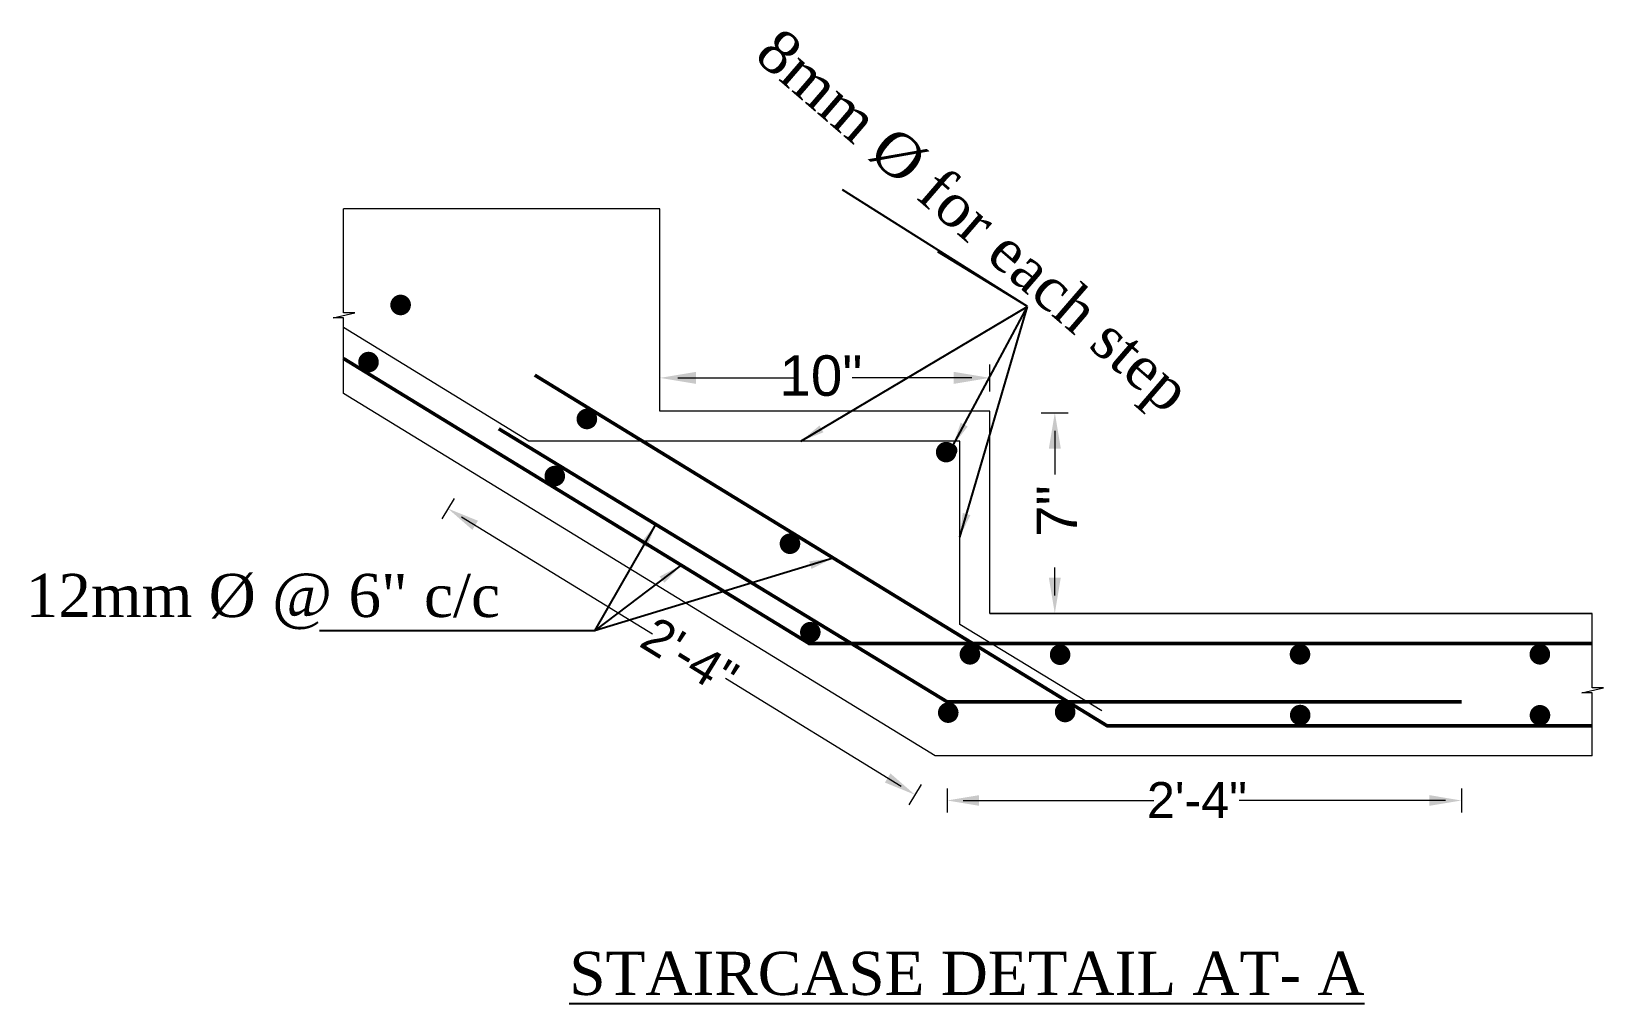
# Model space of a CAD drawing. Header units: inches. Extents: x 334224 to 340955, y 74691 to 79424.
# Drawn here: x 339646 to 340039.2, y 75348.7 to 75591.9 of the extents above; entities that cross this region are included whole.
import ezdxf

# ---------------------------------------------------------------- set-up
doc = ezdxf.new("R2010")
doc.units = ezdxf.units.IN
doc.header["$MEASUREMENT"] = 0
for name, color, linetype, lineweight in [('0.00', 1, 'Continuous', 0), ('0.13', 2, 'Continuous', 13), ('0.18', 3, 'Continuous', 18), ('0.25', 31, 'Continuous', 18), ('0.50', 6, 'Continuous', 50), ('6ELEV', 2, 'Continuous', 25), ('door window', 2, 'Continuous', 25), ('HA', 252, 'Continuous', 15), ('Wall', 20, 'Continuous', 35)]:
    doc.layers.add(name, color=color, linetype=linetype, lineweight=lineweight)
doc.styles.add('dim', font='ARIALN.TTF')
doc.styles.add('RIMAL', font='times.ttf', dxfattribs={"height": 8})
doc.styles.get("Standard").update_dxf_attribs({"font": 'arial.ttf', "height": 9})
doc.dimstyles.new('small', dxfattribs={"dimtxt": 8, "dimasz": 6, "dimexe": 3, "dimexo": 3, "dimgap": 1.5, "dimtad": 1, "dimdec": 4, "dimrnd": 1, "dimzin": 0, "dimdsep": 46, "dimlunit": 4, "dimtxsty": 'dim', "dimcen": 0.0625, "dimclrd": 256, "dimclre": 256, "dimclrt": 256, "dimadec": 0, "dimazin": 0, "dimtfac": 1, "dimtdec": 4, "dimtmove": 1, "dimatfit": 3, "dimfxl": 0, "dimfrac": 2, "dimtolj": 1, "dimtzin": 0, "dimarcsym": 0})

# ---------------------------------------------------------------- blocks, each defined once
blk = doc.blocks.new('A$C69531516')
at = {"layer": '0.00'}
for points in [[(78.66, 155.45), (78.66, 174.38), (76.03, 174.38), (81.48, 175.65), (78.66, 175.65), (78.66, 201.66)], [(390.97, 64.78), (390.97, 80.57), (388.34, 80.57), (393.79, 81.83), (390.97, 81.83), (390.97, 100.41)]]:
    blk.add_lwpolyline(points, dxfattribs=at)
at = {"layer": '0.13'}
for points, const_width in [([(91.62, 177.6, 1), (94.2, 177.6, 1)], 2.57), ([(91.61, 178.22, 1), (93.33, 178.22, 1)], 1.72), ([(83.59, 163.31, 1), (86.17, 163.31, 1)], 2.57), ([(83.32, 162.71, 1), (85.04, 162.71, 1)], 1.72), ([(138.21, 149.08, 1), (140.79, 149.08, 1)], 2.57), ([(138.2, 149.7, 1), (139.92, 149.7, 1)], 1.72), ([(228.08, 140.79, 1), (230.65, 140.79, 1)], 2.57), ([(228.52, 140.45, 1), (230.23, 140.45, 1)], 1.72), ([(229.6, 141.2, 1), (231.31, 141.2, 1)], 1.72), ([(130.19, 134.8, 1), (132.76, 134.8, 1)], 2.57), ([(129.91, 134.19, 1), (131.63, 134.19, 1)], 1.72), ([(189.01, 117.87, 1), (191.58, 117.87, 1)], 2.57), ([(189.45, 117.53, 1), (191.16, 117.53, 1)], 1.72), ([(194.1, 95.74, 1), (196.67, 95.74, 1)], 2.57), ([(194.54, 94.88, 1), (196.26, 94.88, 1)], 1.72), ([(234.02, 90.21, 1), (236.6, 90.21, 1)], 2.57), ([(234.51, 90.69, 1), (236.22, 90.69, 1)], 1.72), ([(256.58, 90.11, 1), (259.15, 90.11, 1)], 2.57), ([(257, 91.07, 1), (258.72, 91.07, 1)], 1.72), ([(316.58, 90.21, 1), (319.15, 90.21, 1)], 2.57), ([(317.01, 91.07, 1), (318.72, 91.07, 1)], 1.72), ([(376.57, 90.21, 1), (379.15, 90.21, 1)], 2.57), ([(377, 91.07, 1), (378.72, 91.07, 1)], 1.72), ([(228.6, 75.62, 1), (231.17, 75.62, 1)], 2.57), ([(257.83, 75.78, 1), (260.41, 75.78, 1)], 2.57), ([(316.63, 75.01, 1), (319.2, 75.01, 1)], 2.57), ([(376.6, 74.96, 1), (379.17, 74.96, 1)], 2.57), ([(377.03, 74.1, 1), (378.74, 74.1, 1)], 1.72)]:
    blk.add_lwpolyline(points, format="xyb", close=True, dxfattribs=dict(at, const_width=const_width))
at = {"layer": '0.18', "color": 1, "lineweight": 13}
for p, q in [((157.77, 155.98), (157.77, 162.73)), ((240.27, 155.98), (240.27, 162.73)), ((253.16, 150.64), (259.91, 150.64)), ((106.32, 129.22), (103.18, 124.1)), ((253.16, 100.41), (259.91, 100.41)), ((223.13, 57.64), (219.99, 52.53)), ((229.61, 56.64), (229.61, 50.64)), ((358.23, 56.64), (358.23, 50.64))]:
    blk.add_line(p, q, dxfattribs=at)
at = {"layer": '0.18', "color": 2, "lineweight": 0}
for p, q in [((162.27, 159.36), (192.16, 159.36)), ((235.77, 159.36), (205.87, 159.36)), ((256.54, 146.14), (256.54, 135.15)), ((108.16, 124.57), (155.95, 95.29)), ((256.54, 104.91), (256.54, 111.95)), ((218.15, 57.17), (174.14, 84.14)), ((233.61, 53.64), (281.27, 53.64)), ((354.23, 53.64), (302.62, 53.64))]:
    blk.add_line(p, q, dxfattribs=at)
at = {"layer": '0.18'}
blk.add_line((240.27, 100.41), (390.97, 100.41), dxfattribs=at)
for points in [[(390.97, 100.41), (240.27, 100.41), (240.27, 151.03), (157.77, 151.03), (157.77, 201.66), (78.66, 201.66)], [(390.97, 64.78), (226.62, 64.78), (78.66, 155.45)], [(390.97, 100.41), (240.27, 100.41)]]:
    blk.add_lwpolyline(points, dxfattribs=at)
at = {"layer": '0.18', "color": 2}
for points in [[(166.77, 160.86), (166.77, 157.86), (157.77, 159.36)], [(231.27, 160.86), (231.27, 157.86), (240.27, 159.36)], [(258.04, 141.64), (255.04, 141.64), (256.54, 150.64)], [(112.27, 123.62), (110.87, 121.34), (104.75, 126.66)], [(258.04, 109.41), (255.04, 109.41), (256.54, 100.41)], [(215.44, 60.4), (214.04, 58.13), (221.56, 55.08)], [(237.61, 54.98), (237.61, 52.31), (229.61, 53.64)], [(350.23, 54.98), (350.23, 52.31), (358.23, 53.64)]]:
    blk.add_solid(points, dxfattribs=at)
at = {"layer": '0.25'}
blk.add_lwpolyline([(268.3, 76.03), (232.77, 97.69), (232.77, 143.53), (150.27, 143.53), (124.95, 143.55), (78.66, 171.95)], dxfattribs=at)
at = {"layer": '0.50'}
for points in [[(78.66, 164.24), (195.08, 92.91), (390.97, 92.91)], [(390.97, 72.28), (269.65, 72.28), (126.5, 160)], [(358.23, 78.28), (229.61, 78.28), (117.47, 146.58)]]:
    blk.add_lwpolyline(points, dxfattribs=at)
at = {"layer": '0.18', "color": 3, "attachment_point": 5}
for s, insert, char_height in [('\\A1;10"', (198.04, 159.86), 10.125), ('\\A1;2\'-4"', (292.1, 53.75), 9)]:
    blk.add_mtext(s, dxfattribs=dict(at, insert=insert, char_height=char_height))
for s, insert, char_height, rotation in [('\\A1;7"', (257.04, 126.05), 10.125, 90), ('\\A1;2\'-4"', (165.23, 89.72), 9, 328.5021)]:
    blk.add_mtext(s, dxfattribs=dict(at, insert=insert, char_height=char_height, rotation=rotation))
at = {"layer": '6ELEV', "insert": (291.63, 158.18), "char_height": 10.8, "attachment_point": 3, "rotation": 319.2016, "style": 'RIMAL'}
blk.add_mtext('8mm Ø for each step', dxfattribs=at)
at = {"layer": '6ELEV', "char_height": 10.8, "attachment_point": 3, "style": 'RIMAL'}
for s, insert in [('12mm %%C @ 6" c/c ', (117.77, 110.34)), ('\\pi159;{\\LSTAIRCASE DETAIL AT- A}', (334.01, 15.8))]:
    blk.add_mtext(s, dxfattribs=dict(at, insert=insert))
at = {"layer": 'HA', "lineweight": -3}
for points in [[(231.04, 142.38), (249.74, 177.2), (203.45, 206.38)], [(193.02, 143.53), (249.74, 177.2), (227.3, 190.92)], [(232.77, 119.54), (249.74, 177.2)], [(156.7, 122.69), (141.43, 96.08), (94.63, 96.08)], [(201.13, 114.27), (141.43, 96.08), (72.65, 96.08)], [(163.09, 112.51), (141.43, 96.08), (94.63, 96.08)]]:
    blk.add_leader(points, dimstyle='small', dxfattribs=at)
blk = doc.blocks.new('Complete project')
at = {"layer": 'door window'}
blk.add_blockref('A$C69531516', (339645.43675, 75345.88418), dxfattribs=at)

msp = doc.modelspace()

# ---------------------------------------------------------------- block references
at = {"layer": 'Wall', "linetype": 'ByBlock'}
msp.add_blockref('Complete project', (0, 0), dxfattribs=at)

doc.saveas('drawing.dxf')
